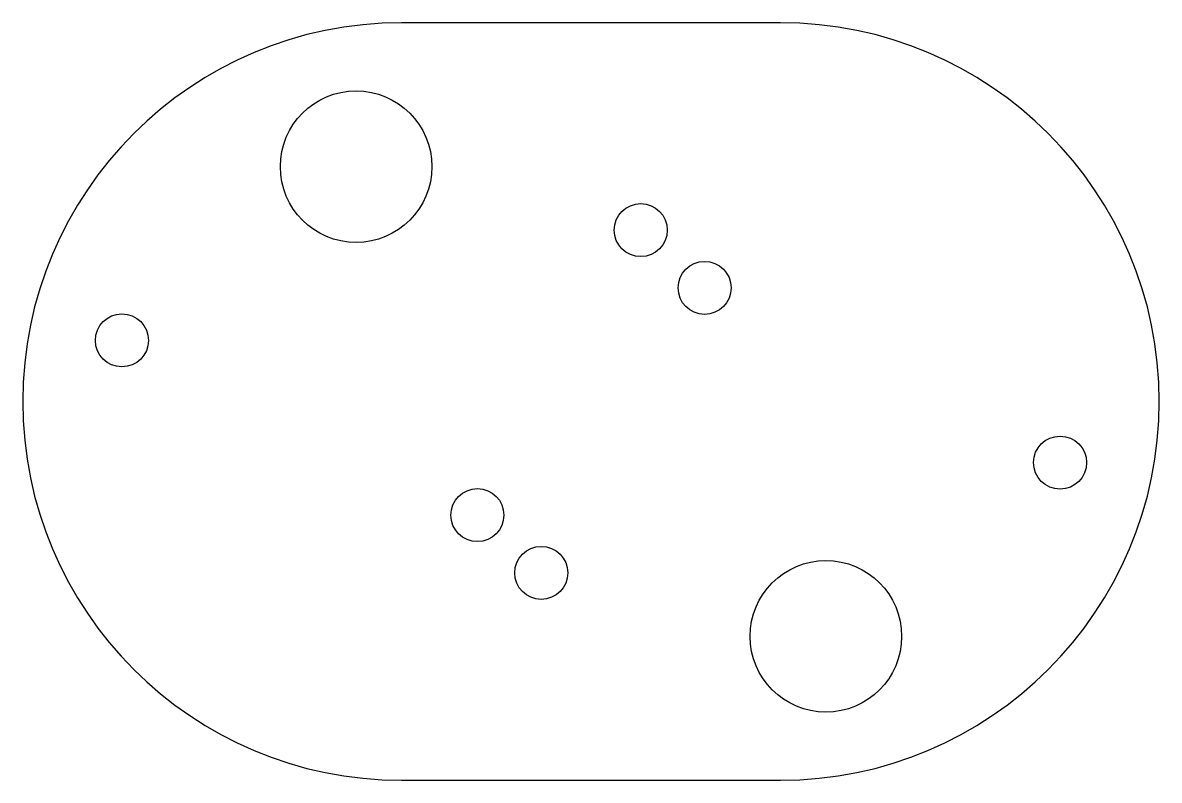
# Model space of a CAD drawing. Header units: millimetres. Extents: x -37.5 to 37.5, y -25 to 25.
import ezdxf

# ---------------------------------------------------------------- set-up
doc = ezdxf.new("R2010")
doc.units = ezdxf.units.MM

msp = doc.modelspace()

# ---------------------------------------------------------------- linework, layer by layer
msp.add_lwpolyline([(-12.5, 25, 1), (-12.5, -25), (12.5, -25, 1), (12.5, 25)], format="xyb", close=True)
for centre, radius in [((-15.5, 15.5), 5), ((3.281, 11.313), 1.75), ((7.5, 7.5), 1.75), ((-30.954, 4.036), 1.75), ((30.954, -4.036), 1.75), ((-7.5, -7.5), 1.75), ((-3.281, -11.313), 1.75), ((15.5, -15.5), 5)]:
    msp.add_circle(centre, radius)

doc.saveas('drawing.dxf')
